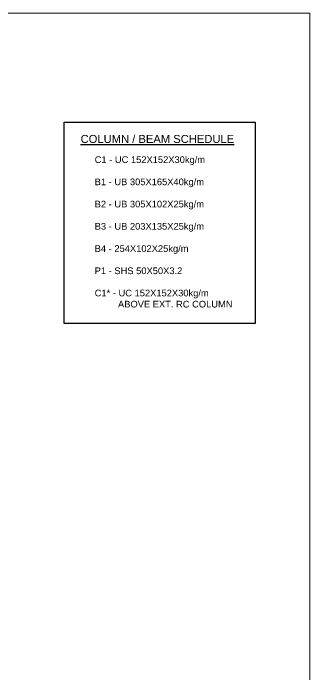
# Model space of a CAD drawing. Header units: millimetres. Extents: x -848390 to 452399, y -324112 to 148491.
# Drawn here: x -349816 to -345352, y -263021 to -253050 of the extents above; entities that cross this region are included whole.
import ezdxf

# ---------------------------------------------------------------- set-up
doc = ezdxf.new("R2010")
doc.units = ezdxf.units.MM
doc.layers.get('DEFPOINTS').update_dxf_attribs({"lineweight": 13})
doc.layers.add('TEXT', color=7, linetype='Continuous')
doc.styles.add('STYLE1', font='arial.ttf')

msp = doc.modelspace()

# ---------------------------------------------------------------- linework, layer by layer
at = {"layer": 'DEFPOINTS', "ltscale": 100}
msp.add_lwpolyline([(-373045.59116, -253050.09264), (-345351.64736, -253050.09264), (-345351.64736, -272667.10962), (-373045.59116, -272667.10962)], close=True, dxfattribs=at)
at = {"layer": 'TEXT', "lineweight": 30}
msp.add_lwpolyline([(-349048.18645, -254689.70966), (-346172.70568, -254689.70966), (-346172.70568, -257726.72402), (-349048.18645, -257726.72402)], close=True, dxfattribs=at)

# ---------------------------------------------------------------- texts
at = {"layer": 'TEXT', "style": 'STYLE1'}
msp.add_text('%%UCOLUMN / BEAM SCHEDULE', height=120.6135427, dxfattribs=at).set_placement((-348801.66902, -255005.18601))
at = {"layer": 'TEXT', "insert": (-348589.67536, -255206.23348), "char_height": 100.5112856, "width": 6375.5827162, "attachment_point": 1, "style": 'STYLE1'}
msp.add_mtext('C1 - UC 152X152X30kg/m\\P\\PB1 - UB 305X165X40kg/m\\P\\PB2 - UB 305X102X25kg/m\\P\\PB3 - UB 203X135X25kg/m\\P\\PB4 - 254X102X25kg/m\\P\\PP1 - SHS 50X50X3.2 \\P\\PC1* - UC 152X152X30kg/m\\P         ABOVE EXT. RC COLUMN', dxfattribs=at)

doc.saveas('drawing.dxf')
